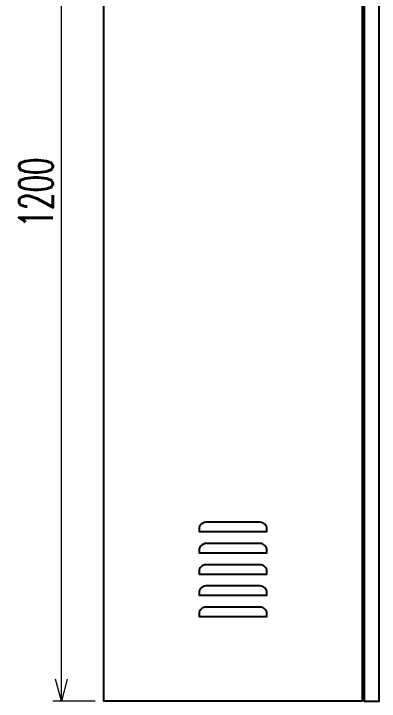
# Model space of a CAD drawing. Header units: millimetres. Extents: x 123558 to 149079, y -1073 to 14418.
# Drawn here: x 133327 to 133758, y 9773 to 10584 of the extents above; entities that cross this region are included whole.
import ezdxf

# ---------------------------------------------------------------- set-up
doc = ezdxf.new("R2010")
doc.units = ezdxf.units.MM
doc.header["$LTSCALE"] = 3
doc.layers.add('@.VISIBLE', color=7, linetype='Continuous')
doc.styles.add('Ann_w01', font='romans.shx', dxfattribs={"width": 0.6, "bigfont": 'chineset.shx'})
doc.dimstyles.new('Dim 01_SC20', dxfattribs={"dimscale": 20, "dimtxt": 2, "dimasz": 1.3, "dimexe": 0.5, "dimexo": 0.5, "dimgap": 0.5, "dimtad": 1, "dimdec": 1, "dimzin": 12, "dimdsep": 46, "dimtxsty": 'Ann_w01', "dimblk": 'OPEN30', "dimcen": 1.5, "dimclrd": 6, "dimclre": 6, "dimclrt": 3, "dimadec": 1, "dimazin": 3, "dimtm": 1e-09, "dimtfac": 1, "dimtdec": 1, "dimtix": 1, "dimtmove": 0, "dimatfit": 3, "dimldrblk": 'OPEN30', "dimfxl": 1, "dimtolj": 1, "dimlwd": 20, "dimlwe": 20, "dimarcsym": 0})

# ---------------------------------------------------------------- blocks, each defined once
blk = doc.blocks.new('_Open30')
at = {"color": 0, "linetype": 'ByBlock', "lineweight": -2}
for p, q in [((-1, 0.268), (0, 0)), ((0, 0), (-1, -0.268)), ((0, 0), (-1, 0))]:
    blk.add_line(p, q, dxfattribs=at)
blk = doc.blocks.new('*D223')
at = {"layer": '@.VISIBLE', "color": 6, "lineweight": 20, "transparency": 16777216}
for p, q in [((133423.35, 10972.89), (133373.35, 10972.89)), ((133383.35, 9798.89), (133383.35, 10946.89)), ((133423.35, 9772.89), (133373.35, 9772.89))]:
    blk.add_line(p, q, dxfattribs=at)
at = {"layer": 'Defpoints', "color": 0, "transparency": 16777216}
for p in [(133383.35, 10972.89), (133433.35, 10972.89), (133433.35, 9772.89)]:
    blk.add_point(p, dxfattribs=at)
at = {"layer": '@.VISIBLE', "color": 6, "lineweight": 20, "transparency": 16777216, "xscale": 26, "yscale": 26, "zscale": 26}
for p, rotation in [((133383.35, 10972.89), 90), ((133383.35, 9772.89), 270)]:
    blk.add_blockref('_Open30', p, dxfattribs=dict(at, rotation=rotation))
at = {"layer": '@.VISIBLE', "color": 3, "transparency": 16777216, "insert": (133353.35, 10372.89), "char_height": 40, "attachment_point": 5, "rotation": 90, "style": 'Ann_w01'}
blk.add_mtext('\\A1;1200', dxfattribs=at)
blk = doc.blocks.new('*U219')
at = {"color": 2}
blk.add_lwpolyline([(32, 5.5), (-32, 5.5, 0.414214), (-40, -2.5), (-40, -5.5), (40, -5.5), (40, -2.5, 0.414214)], format="xyb", close=True, dxfattribs=at)
blk = doc.blocks.new('*U216')
at = {"color": 0, "linetype": 'ByBlock', "lineweight": -2}
for p in [(0, 100), (0, 75), (0, 50), (0, 25), (0, 0)]:
    blk.add_blockref('*U219', p, dxfattribs=at)

msp = doc.modelspace()

# ---------------------------------------------------------------- linework, layer by layer
at = {"layer": '@.VISIBLE'}
msp.add_lwpolyline([(133738.35, 9772.89), (133433.35, 9772.89), (133433.35, 10972.89), (133738.35, 10972.89)], close=True, dxfattribs=at)
at = {"layer": '@.VISIBLE', "color": 4}
msp.add_lwpolyline([(133758.35, 10972.89), (133740.35, 10972.89), (133740.35, 9772.89), (133758.35, 9772.89)], close=True, dxfattribs=at)

# ---------------------------------------------------------------- block references
msp.add_blockref('*U216', (133585.85, 9878.39))

# ---------------------------------------------------------------- dimensions: what is measured, and where the dimension line sits
at = {"layer": '@.VISIBLE'}
dim = msp.add_linear_dim(base=(133383.35, 10972.89), p1=(133433.35, 9772.89), p2=(133433.35, 10972.89), angle=90, dimstyle='Dim 01_SC20', dxfattribs=at)
dim.commit()
dim.dimension.update_dxf_attribs({"geometry": '*D223', "text_midpoint": (133353.35, 10372.89)})

doc.saveas('drawing.dxf')
